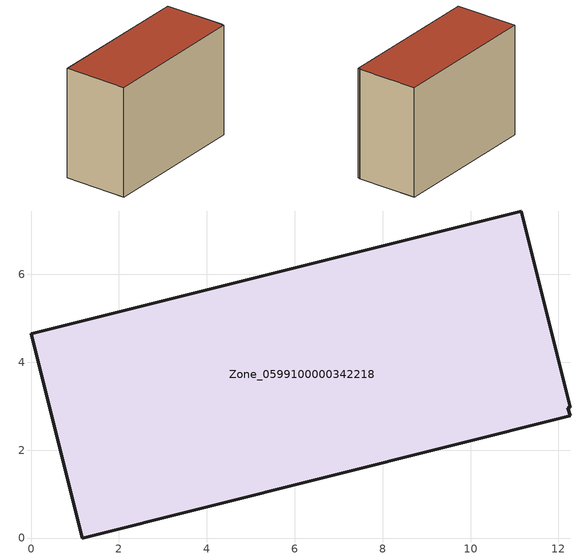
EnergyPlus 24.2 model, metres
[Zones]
Zone_0599100000342218
 floor ground (C_G): 12.27,2.98 12.21,2.96 12.27,2.78 1.17,0 0,4.65 11.15,7.44 z0
 wall outside (C_F): 12.27,2.98 11.15,7.44 0,4.65 1.17,0 12.27,2.78 12.21,2.96 12.27,2.98 z0:8.35
 roof outside (C_R): 12.21,2.96 12.27,2.98 11.15,7.44 0,4.65 1.17,0 12.27,2.78 z8.35
[BUILDING]
Pand.0599100000342218: North Axis=0; Terrain=City; Loads Convergence Tolerance Value=0.04; Temperature Convergence Tolerance Value=0.4; Solar Distribution=FullExterior; Maximum Number of Warmup Days=25; Minimum Number of Warmup Days=1
[Site:Location]
Rotterdam.The.Hague.AP_ZH_NLD Design_Conditions: Latitude=51.96; Longitude=4.45; Time Zone=1; Elevation=-4.5
[SITE:GROUNDTEMPERATURE:BUILDINGSURFACE]
18, 18, 18, 18, 18, 18, 18, 18, 18, 18, 18, 18
[MATERIAL] Thermal Absorptance=0.9; Solar Absorptance=0.7; Visible Absorptance=0.7
Name | Roughness | Thickness | Conductivity | Density | Specific Heat
G.TI.1992-2005 | MediumSmooth | 0.15 | 0.06 | 540 | 1210
F.TI.1992-2005 | Rough | 0.3 | 0.12 | 1920 | 840
R.TI.1992-2005 | MediumRough | 0.2 | 0.08 | 1500 | 1000
[CONSTRUCTION]
C_G: G.TI.1992-2005
C_F: F.TI.1992-2005
C_R: R.TI.1992-2005
[ZONE]
Zone_0599100000342218: Type=1; Multiplier=1; Ceiling Height=Autocalculate; Volume=Autocalculate; Floor Area=autocalculate; Part of Total Floor Area=Yes
[ZONEINFILTRATION:DESIGNFLOWRATE]
Infil_Zone_0599100000342218: Zone or ZoneList or Space or SpaceList=Zone_0599100000342218; Schedule=AlwaysOn; Design Flow Rate Calculation Method=Flow/Area; Flow Rate per Floor Area=0.0015; Constant Term Coefficient=1; Temperature Term Coefficient=0; Velocity Term Coefficient=0; Velocity Squared Term Coefficient=0
[HVACTEMPLATE:ZONE:IDEALLOADSAIRSYSTEM]
Zone_0599100000342218: Maximum Heating Supply Air Temperature=50; Minimum Cooling Supply Air Temperature=13; Maximum Heating Supply Air Humidity Ratio=0.0156; Minimum Cooling Supply Air Humidity Ratio=0.0077; Heating Limit=NoLimit; Cooling Limit=NoLimit; Dehumidification Control Type=ConstantSensibleHeatRatio; Cooling Sensible Heat Ratio=0.7; Dehumidification Setpoint=60; Humidification Control Type=None; Humidification Setpoint=30; Outdoor Air Method=None; Outdoor Air Flow Rate per Person=0.00944; Outdoor Air Flow Rate per Zone Floor Area=0; Outdoor Air Flow Rate per Zone=0; Demand Controlled Ventilation Type=None; Outdoor Air Economizer Type=NoEconomizer; Heat Recovery Type=None; Sensible Heat Recovery Effectiveness=0.7; Latent Heat Recovery Effectiveness=0.65
[ZONECONTROL:THERMOSTAT]
ThermostatControl_Zone_0599100000342218: Zone or ZoneList=Zone_0599100000342218; Control Type Schedule=DualSetpointControlType; Control 1=Thermostat_Zone_0599100000342218; Temperature Difference Between Cutout And Setpoint=0
[THERMOSTATSETPOINT:DUALSETPOINT]
Thermostat_Zone_0599100000342218: Heating Setpoint Temperature Schedule=HeatingSetpoint_Zone_0599100000342218; Cooling Setpoint Temperature Schedule=CoolingSetpoint_Zone_0599100000342218
[SCHEDULE:COMPACT]
HeatingSetpoint_Zone_0599100000342218: Through: 12/31, For: AllDays, Until: 24:00, 21
CoolingSetpoint_Zone_0599100000342218: Through: 12/31, For: AllDays, Until: 24:00, 24
DualSetpointControlType: Through: 12/31, For: AllDays, Until: 24:00, 4
AlwaysOn: Through: 12/31, For: AllDays, Until: 24:00, 1
